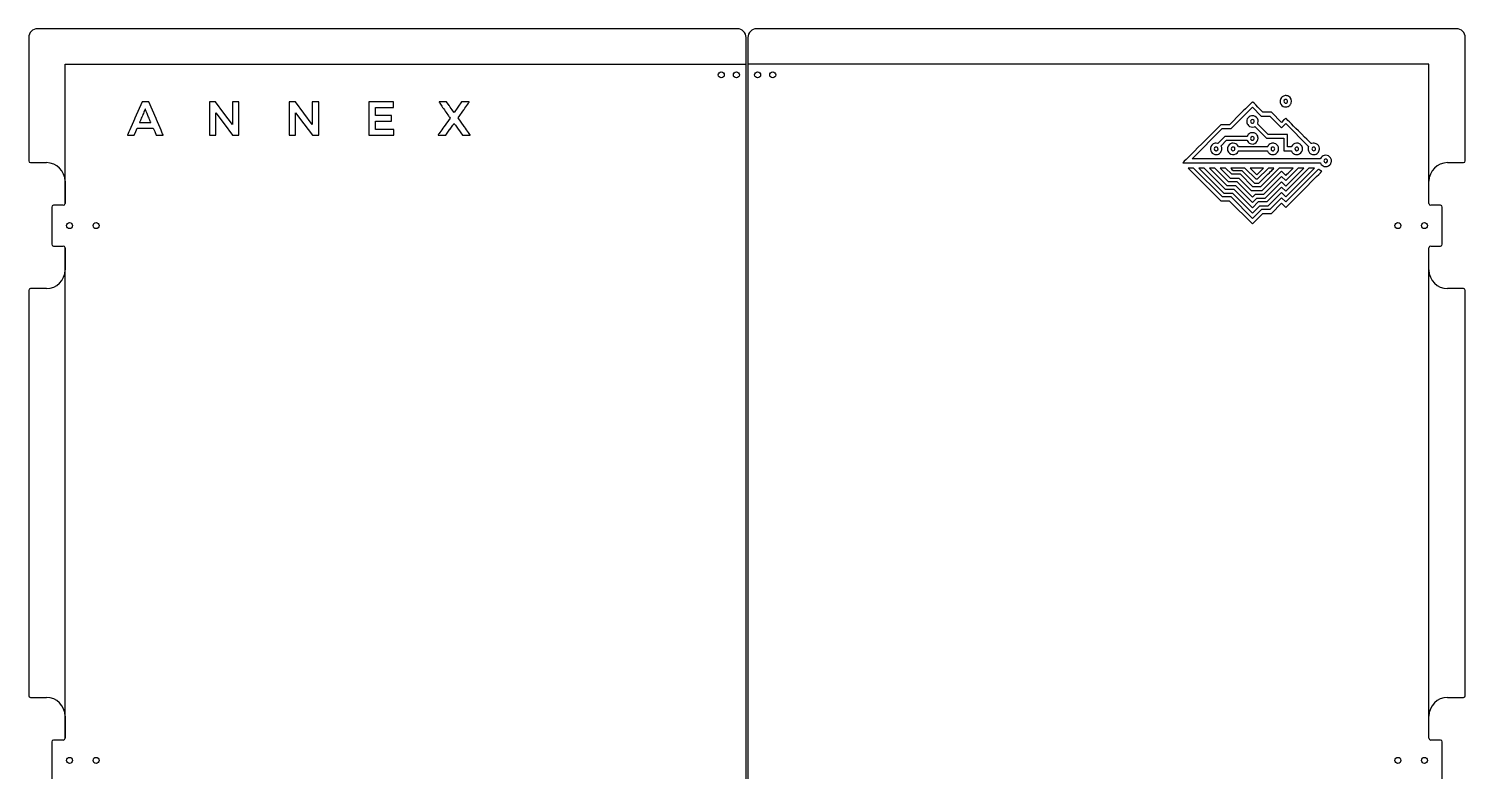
# Model space of a CAD drawing. Extents: x -202 to 608, y -413 to 413.
# Drawn here: x -202 to 608, y -6 to 413 of the extents above; entities that cross this region are included whole.
import ezdxf

# ---------------------------------------------------------------- set-up
doc = ezdxf.new("R2010")
doc.units = 0
doc.layers.get('0').update_dxf_attribs({"linetype": 'CONTINUOUS'})

msp = doc.modelspace()

# ---------------------------------------------------------------- linework, layer by layer
at = {"color": 7, "linetype": 'CONTINUOUS'}
for p, q in [((-202.25, 407.5), (-202.25, 338)), ((197.25, 412.5), (-197.25, 412.5)), ((202.25, -407.5), (202.25, 407.5)), ((203.25, 407.5), (203.25, -407.5)), ((602.75, 412.5), (208.25, 412.5)), ((607.75, 338), (607.75, 407.5)), ((-181.75, 392.5), (202.25, 392.5)), ((-181.75, 314), (-181.75, 392.5)), ((587.25, 392.5), (203.25, 392.5)), ((587.25, 314), (587.25, 392.5)), ((-138.37, 371.29), (-142.41, 362.08)), ((-136.44, 371.27), (-138.37, 371.29)), ((-137.61, 364.77), (-137.89, 364.1)), ((-137.34, 365.39), (-137.61, 364.77)), ((-137.1, 365.96), (-137.34, 365.39)), ((-136.9, 366.44), (-137.1, 365.96)), ((-136.74, 366.82), (-136.9, 366.44)), ((-136.62, 367.07), (-136.74, 366.82)), ((-136.59, 367.15), (-136.62, 367.07)), ((-136.58, 367.18), (-136.59, 367.15)), ((-136.52, 367.18), (-136.57, 367.18)), ((-136.47, 367.11), (-136.52, 367.18)), ((-136.46, 367.09), (-136.47, 367.11)), ((-136.45, 367.06), (-136.46, 367.09)), ((-136.42, 366.98), (-136.45, 367.06)), ((-134.51, 371.24), (-136.44, 371.27)), ((-136.32, 366.75), (-136.42, 366.98)), ((-136.17, 366.39), (-136.32, 366.75)), ((-135.99, 365.93), (-136.17, 366.39)), ((-135.76, 365.39), (-135.99, 365.93)), ((-135.51, 364.78), (-135.76, 365.39)), ((-135.22, 364.1), (-135.51, 364.78)), ((-130.46, 361.89), (-134.51, 371.24)), ((-100.4, 371.29), (-100.4, 352.5)), ((-96.91, 371.29), (-100.4, 371.29)), ((-92.15, 364.92), (-96.91, 371.29)), ((-96.77, 358.83), (-96.74, 365.17)), ((-96.74, 365.17), (-92.02, 358.83)), ((-87.39, 358.56), (-92.15, 364.92)), ((-87.36, 364.92), (-87.39, 358.56)), ((-87.35, 371.29), (-87.36, 364.92)), ((-83.73, 371.29), (-87.35, 371.29)), ((-83.73, 352.5), (-83.73, 371.29)), ((-55.42, 371.29), (-55.42, 352.5)), ((-51.92, 371.29), (-55.42, 371.29)), ((-47.17, 364.93), (-51.92, 371.29)), ((-51.79, 358.84), (-51.76, 365.17)), ((-51.76, 365.17), (-47.04, 358.84)), ((-42.41, 358.56), (-47.17, 364.93)), ((-42.39, 364.93), (-42.41, 358.56)), ((-42.37, 371.29), (-42.39, 364.93)), ((-38.75, 371.29), (-42.37, 371.29)), ((-38.75, 352.5), (-38.75, 371.29)), ((-10.44, 371.29), (-10.44, 352.5)), ((3.41, 371.29), (-10.44, 371.29)), ((-6.74, 368.11), (3.41, 368.11)), ((-6.74, 363.52), (-6.74, 368.11)), ((3.41, 368.11), (3.41, 371.29)), ((29.17, 371.23), (29.09, 371.18)), ((29.1, 371.17), (29.11, 371.15)), ((29.11, 371.15), (29.16, 371.08)), ((29.16, 371.08), (29.31, 370.84)), ((29.48, 371.26), (29.17, 371.23)), ((29.31, 370.84), (29.56, 370.48)), ((30.13, 371.28), (29.48, 371.26)), ((29.56, 370.48), (29.87, 370.02)), ((29.87, 370.02), (30.25, 369.47)), ((30.93, 371.29), (30.13, 371.28)), ((30.25, 369.47), (30.68, 368.84)), ((30.68, 368.84), (31.14, 368.17)), ((33.35, 371.29), (30.93, 371.29)), ((31.14, 368.17), (31.63, 367.46)), ((31.63, 367.46), (32.13, 366.73)), ((32.13, 366.73), (32.63, 366.01)), ((32.63, 366.01), (33.11, 365.3)), ((33.11, 365.3), (33.58, 364.63)), ((34.8, 369.2), (33.35, 371.29)), ((33.58, 364.63), (34, 364.02)), ((34.96, 368.98), (34.8, 369.2)), ((35.42, 368.31), (34.96, 368.98)), ((36.03, 367.45), (35.42, 368.31)), ((36.55, 366.7), (36.03, 367.45)), ((36.83, 366.3), (36.55, 366.7)), ((36.92, 366.17), (36.83, 366.3)), ((37.59, 365.22), (36.92, 366.17)), ((39.7, 368.25), (37.59, 365.22)), ((41.81, 371.28), (39.7, 368.25)), ((39.94, 362.3), (43.06, 366.74)), ((44, 371.29), (41.81, 371.28)), ((43.06, 366.74), (43.21, 366.97)), ((43.21, 366.97), (43.69, 367.64)), ((43.69, 367.64), (44.27, 368.48)), ((44.21, 371.29), (44, 371.29)), ((44.85, 371.28), (44.21, 371.29)), ((44.27, 368.48), (44.8, 369.24)), ((44.8, 369.24), (45.26, 369.9)), ((45.54, 371.27), (44.85, 371.28)), ((45.26, 369.9), (45.65, 370.45)), ((46.01, 371.26), (45.54, 371.27)), ((45.65, 370.45), (45.93, 370.87)), ((45.93, 370.87), (46.12, 371.14)), ((46.18, 371.25), (46.01, 371.26)), ((46.12, 371.14), (46.18, 371.22)), ((46.18, 371.22), (46.18, 371.25)), ((481.24, 364.83), (474.75, 358.34)), ((475.66, 356.17), (487.75, 368.26)), ((487.75, 368.26), (492.74, 363.28)), ((493.68, 365.41), (490.73, 368.37)), ((498.48, 365.41), (493.68, 365.41)), ((504.17, 359.73), (498.48, 365.41)), ((-144.67, 356.91), (-145.28, 355.52)), ((-143.98, 358.49), (-144.67, 356.91)), ((-143.22, 360.22), (-143.98, 358.49)), ((-142.61, 361.61), (-143.22, 360.22)), ((-142.41, 362.08), (-142.61, 361.61)), ((-141.93, 354.48), (-141.1, 356.47)), ((-141.1, 356.47), (-136.57, 356.45)), ((-139.7, 359.78), (-139.73, 359.71)), ((-139.73, 359.71), (-139.73, 359.68)), ((-139.73, 359.68), (-139.48, 359.67)), ((-139.6, 360.02), (-139.7, 359.78)), ((-139.45, 360.39), (-139.6, 360.02)), ((-139.48, 359.67), (-138.8, 359.66)), ((-139.25, 360.86), (-139.45, 360.39)), ((-139.02, 361.42), (-139.25, 360.86)), ((-138.76, 362.05), (-139.02, 361.42)), ((-138.8, 359.66), (-137.79, 359.65)), ((-138.48, 362.72), (-138.76, 362.05)), ((-138.18, 363.41), (-138.48, 362.72)), ((-137.89, 364.1), (-138.18, 363.41)), ((-137.79, 359.65), (-136.86, 359.64)), ((-136.86, 359.64), (-136.34, 359.64)), ((-136.57, 356.45), (-132.03, 356.42)), ((-136.34, 359.64), (-135.69, 359.65)), ((-135.69, 359.65), (-134.99, 359.65)), ((-135, 363.57), (-135.22, 364.1)), ((-134.63, 362.68), (-135, 363.57)), ((-134.99, 359.65), (-134.44, 359.66)), ((-134.35, 362.01), (-134.63, 362.68)), ((-134.44, 359.66), (-134.02, 359.67)), ((-134.1, 361.4), (-134.35, 362.01)), ((-133.88, 360.87), (-134.1, 361.4)), ((-134.02, 359.67), (-133.73, 359.68)), ((-133.69, 360.42), (-133.88, 360.87)), ((-133.73, 359.68), (-133.53, 359.7)), ((-133.54, 360.08), (-133.69, 360.42)), ((-133.45, 359.85), (-133.54, 360.08)), ((-133.53, 359.7), (-133.43, 359.73)), ((-133.42, 359.77), (-133.45, 359.85)), ((-133.43, 359.73), (-133.41, 359.75)), ((-133.41, 359.76), (-133.42, 359.77)), ((-132.03, 356.42), (-131.21, 354.48)), ((-130.26, 361.42), (-130.46, 361.89)), ((-129.65, 360.01), (-130.26, 361.42)), ((-128.89, 358.26), (-129.65, 360.01)), ((-128.21, 356.67), (-128.89, 358.26)), ((-127.61, 355.28), (-128.21, 356.67)), ((-96.78, 352.5), (-96.77, 358.83)), ((-92.02, 358.83), (-87.3, 352.51)), ((-51.8, 352.5), (-51.79, 358.84)), ((-47.04, 358.84), (-42.32, 352.51)), ((2.35, 363.52), (-6.74, 363.52)), ((-6.74, 360.35), (2.35, 360.35)), ((-6.74, 355.68), (-6.74, 360.35)), ((2.35, 360.35), (2.35, 363.52)), ((31.31, 356.43), (30.68, 355.54)), ((31.81, 357.15), (31.31, 356.43)), ((31.98, 357.39), (31.81, 357.15)), ((35.32, 362.14), (31.98, 357.39)), ((34, 364.02), (34.38, 363.48)), ((34.38, 363.48), (34.7, 363.02)), ((34.7, 363.02), (34.88, 362.76)), ((34.88, 362.76), (34.94, 362.68)), ((34.94, 362.68), (35.32, 362.14)), ((35.36, 355.97), (35.71, 356.47)), ((35.71, 356.47), (36.16, 357.08)), ((36.16, 357.08), (36.56, 357.64)), ((36.56, 357.64), (36.91, 358.12)), ((36.91, 358.12), (37.21, 358.51)), ((37.21, 358.51), (37.43, 358.81)), ((37.43, 358.81), (37.58, 358.99)), ((37.58, 358.99), (37.63, 359.04)), ((37.63, 359.04), (37.64, 359.04)), ((37.64, 359.04), (37.69, 358.97)), ((37.69, 358.97), (37.84, 358.76)), ((37.84, 358.76), (38.06, 358.46)), ((38.06, 358.46), (38.35, 358.05)), ((38.35, 358.05), (38.7, 357.56)), ((38.7, 357.56), (39.1, 357.01)), ((39.1, 357.01), (39.54, 356.4)), ((43.32, 357.45), (39.94, 362.3)), ((43.49, 357.2), (43.32, 357.45)), ((44, 356.47), (43.49, 357.2)), ((44.64, 355.56), (44, 356.47)), ((469.89, 358.34), (459.19, 347.66)), ((474.75, 358.34), (469.89, 358.34)), ((488.87, 357.24), (489.13, 357.33)), ((489.13, 357.33), (495.68, 350.78)), ((490.66, 358.88), (490.73, 359.04)), ((496.59, 352.95), (490.66, 358.88)), ((492.74, 363.28), (497.53, 363.28)), ((497.53, 363.28), (504.17, 356.64)), ((505.33, 360.89), (504.17, 359.73)), ((504.17, 356.64), (505.34, 357.82)), ((505.34, 357.82), (506.53, 359)), ((506.53, 359), (519.4, 346.15)), ((-146.5, 352.67), (-146.51, 352.62)), ((-146.51, 352.62), (-146.49, 352.58)), ((-146.49, 352.71), (-146.5, 352.69)), ((-146.5, 352.69), (-146.5, 352.67)), ((-146.41, 352.91), (-146.49, 352.71)), ((-146.49, 352.58), (-146.43, 352.55)), ((-146.43, 352.55), (-146.29, 352.52)), ((-146.16, 353.48), (-146.41, 352.91)), ((-146.29, 352.52), (-146.07, 352.51)), ((-145.78, 354.36), (-146.16, 353.48)), ((-146.07, 352.51), (-145.73, 352.5)), ((-145.28, 355.52), (-145.78, 354.36)), ((-145.73, 352.5), (-145.27, 352.5)), ((-145.27, 352.5), (-144.8, 352.5)), ((-144.8, 352.5), (-142.75, 352.5)), ((-142.75, 352.5), (-141.93, 354.48)), ((-131.21, 354.48), (-130.4, 352.54)), ((-130.4, 352.54), (-128.41, 352.52)), ((-128.41, 352.52), (-128.22, 352.52)), ((-128.22, 352.52), (-127.64, 352.51)), ((-127.64, 352.51), (-127, 352.51)), ((-127.11, 354.14), (-127.61, 355.28)), ((-126.74, 353.27), (-127.11, 354.14)), ((-127, 352.51), (-126.57, 352.51)), ((-126.5, 352.71), (-126.74, 353.27)), ((-126.57, 352.51), (-126.42, 352.52)), ((-126.42, 352.57), (-126.5, 352.71)), ((-126.42, 352.52), (-126.42, 352.57)), ((-100.4, 352.5), (-96.78, 352.5)), ((-87.3, 352.51), (-85.51, 352.5)), ((-85.51, 352.5), (-83.73, 352.5)), ((-55.42, 352.5), (-51.8, 352.5)), ((-42.32, 352.51), (-40.53, 352.5)), ((-40.53, 352.5), (-38.75, 352.5)), ((-10.44, 352.5), (3.67, 352.5)), ((3.67, 355.68), (-6.74, 355.68)), ((3.67, 352.5), (3.67, 355.68)), ((28.7, 352.68), (28.63, 352.6)), ((28.63, 352.6), (28.63, 352.56)), ((28.63, 352.56), (28.8, 352.54)), ((28.89, 352.97), (28.7, 352.68)), ((28.8, 352.54), (29.26, 352.52)), ((29.2, 353.42), (28.89, 352.97)), ((29.61, 354.01), (29.2, 353.42)), ((29.26, 352.52), (29.94, 352.51)), ((30.11, 354.72), (29.61, 354.01)), ((29.94, 352.51), (30.56, 352.5)), ((30.68, 355.54), (30.11, 354.72)), ((30.56, 352.5), (32.91, 352.5)), ((32.91, 352.5), (35.24, 355.81)), ((35.24, 355.81), (35.36, 355.97)), ((39.54, 356.4), (39.89, 355.91)), ((39.89, 355.91), (40.01, 355.75)), ((40.01, 355.75), (42.33, 352.5)), ((42.33, 352.5), (44.73, 352.5)), ((45.21, 354.74), (44.64, 355.56)), ((44.73, 352.5), (45.37, 352.51)), ((45.71, 354.01), (45.21, 354.74)), ((45.37, 352.51), (46.06, 352.52)), ((46.13, 353.41), (45.71, 354.01)), ((46.06, 352.52), (46.54, 352.53)), ((46.44, 352.95), (46.13, 353.41)), ((46.64, 352.66), (46.44, 352.95)), ((46.54, 352.53), (46.71, 352.55)), ((46.71, 352.58), (46.64, 352.66)), ((46.71, 352.55), (46.71, 352.58)), ((453.68, 339.09), (470.76, 356.17)), ((472.19, 351.76), (468.27, 347.84)), ((470.02, 346.51), (473.14, 349.63)), ((470.76, 356.17), (475.66, 356.17)), ((478.45, 351.77), (472.19, 351.76)), ((473.14, 349.63), (478.92, 349.62)), ((484.71, 351.78), (478.45, 351.77)), ((478.92, 349.62), (484.71, 349.61)), ((484.8, 351.99), (484.71, 351.78)), ((484.71, 349.61), (484.8, 349.4)), ((495.68, 350.78), (505.43, 350.78)), ((507.56, 352.95), (496.59, 352.95)), ((505.43, 350.78), (505.43, 343.68)), ((507.56, 345.85), (507.56, 352.95)), ((468.27, 347.84), (468.06, 347.89)), ((470.13, 346.29), (470.02, 346.51)), ((479.79, 343.45), (479.89, 343.68)), ((479.89, 343.68), (496.25, 343.68)), ((496.24, 345.85), (488.06, 345.85)), ((496.34, 346.08), (496.24, 345.85)), ((496.25, 343.68), (496.33, 343.48)), ((505.43, 343.68), (509.72, 343.68)), ((509.71, 345.85), (507.56, 345.85)), ((509.85, 346.16), (509.71, 345.85)), ((509.72, 343.68), (509.78, 343.53)), ((519.4, 346.15), (519.36, 346.04)), ((-201.25, 337), (-192.25, 337)), ((451.44, 333.95), (469.85, 315.54)), ((454.52, 333.95), (451.44, 333.95)), ((526.04, 339.09), (453.68, 339.09)), ((470.79, 317.67), (454.52, 333.95)), ((460.54, 333.95), (457.46, 333.95)), ((457.46, 333.95), (471.63, 319.77)), ((472.54, 321.94), (460.54, 333.95)), ((466.56, 333.95), (463.48, 333.95)), ((463.48, 333.95), (473.38, 324.04)), ((474.33, 326.18), (466.56, 333.95)), ((472.54, 333.95), (471.03, 333.95)), ((476.04, 330.45), (472.54, 333.95)), ((476.21, 333.22), (476.88, 332.55)), ((476.88, 332.55), (481.78, 332.55)), ((483.43, 333.95), (479.48, 333.95)), ((481.78, 332.55), (488.89, 325.44)), ((489.76, 327.61), (483.43, 333.95)), ((487.26, 336.92), (526.04, 336.92)), ((490.13, 330.18), (493.89, 333.95)), ((493.89, 333.95), (490.15, 333.95)), ((496.83, 333.95), (490.5, 327.61)), ((502.85, 333.95), (492.25, 323.34)), ((493.23, 321.24), (504.17, 332.18)), ((498.34, 333.95), (496.83, 333.95)), ((510.66, 333.95), (502.85, 333.95)), ((504.17, 332.18), (505.33, 331.01)), ((513.6, 333.95), (506.53, 326.88)), ((506.55, 323.82), (516.68, 333.95)), ((519.62, 333.95), (506.55, 320.88)), ((508.61, 331.9), (510.66, 333.95)), ((516.68, 333.95), (513.6, 333.95)), ((514.61, 325.86), (522.68, 333.93)), ((525.02, 333.32), (515.78, 324.1)), ((521.15, 333.94), (519.62, 333.95)), ((522.68, 333.93), (521.15, 333.94)), ((525.19, 333.18), (525.02, 333.32)), ((526.16, 339.35), (526.04, 339.09)), ((526.04, 336.92), (526.16, 336.66)), ((597.75, 337), (606.75, 337)), ((-181.75, 326.5), (-181.75, 314)), ((472.33, 331.08), (475.13, 328.28)), ((473.38, 324.04), (478.25, 324.04)), ((479.19, 326.18), (474.33, 326.18)), ((475.13, 328.28), (480.03, 328.28)), ((480.94, 330.45), (476.04, 330.45)), ((478.25, 324.04), (487.75, 314.54)), ((487.75, 317.62), (479.19, 326.18)), ((480.03, 328.28), (487.07, 321.24)), ((488.05, 323.34), (480.94, 330.45)), ((488.27, 332.04), (490.13, 330.18)), ((488.89, 325.44), (491.41, 325.44)), ((490.5, 327.61), (489.76, 327.61)), ((491.41, 325.44), (495.64, 329.67)), ((504.17, 329.24), (494.03, 319.11)), ((494.94, 316.94), (504.18, 326.18)), ((506.53, 326.88), (504.17, 329.24)), ((504.18, 326.18), (506.55, 323.82)), ((515.78, 324.1), (506.53, 314.87)), ((506.54, 317.8), (514.61, 325.86)), ((587.25, 314), (587.25, 326.5)), ((475.66, 317.67), (470.79, 317.67)), ((471.63, 319.77), (476.5, 319.77)), ((477.41, 321.94), (472.54, 321.94)), ((487.75, 305.58), (475.66, 317.67)), ((476.5, 319.77), (487.75, 308.52)), ((487.75, 311.6), (477.41, 321.94)), ((487.07, 321.24), (493.23, 321.24)), ((489.24, 319.11), (487.75, 317.62)), ((487.75, 314.54), (490.15, 316.94)), ((492.25, 323.34), (488.05, 323.34)), ((494.03, 319.11), (489.24, 319.11)), ((490.15, 316.94), (494.94, 316.94)), ((504.18, 323.24), (495.78, 314.84)), ((496.69, 312.7), (504.17, 320.18)), ((504.17, 317.24), (497.53, 310.6)), ((504.17, 320.18), (506.54, 317.8)), ((506.53, 314.87), (504.17, 317.24)), ((506.55, 320.88), (504.18, 323.24)), ((506.53, 311.8), (516.72, 321.96)), ((-189.25, 312), (-189.25, 291)), ((-182.75, 313), (-188.25, 313)), ((469.85, 315.54), (474.71, 315.54)), ((474.71, 315.54), (487.75, 302.5)), ((490.99, 314.84), (487.75, 311.6)), ((487.75, 308.52), (491.93, 312.7)), ((492.77, 310.6), (487.75, 305.58)), ((487.75, 302.5), (493.68, 308.43)), ((495.78, 314.84), (490.99, 314.84)), ((491.93, 312.7), (496.69, 312.7)), ((497.53, 310.6), (492.77, 310.6)), ((493.68, 308.43), (498.44, 308.43)), ((498.44, 308.43), (504.17, 314.15)), ((504.17, 314.15), (505.34, 312.98)), ((505.34, 312.98), (506.53, 311.8)), ((593.75, 313), (588.25, 313)), ((594.75, 291), (594.75, 312)), ((-188.25, 290), (-182.75, 290)), ((-181.75, 12.5), (-181.75, 289)), ((-181.75, 289), (-181.75, 276.5)), ((587.25, 12.5), (587.25, 289)), ((587.25, 276.5), (587.25, 289)), ((588.25, 290), (593.75, 290)), ((-202.25, 265), (-202.25, 36.5)), ((-192.25, 266), (-201.25, 266)), ((606.75, 266), (597.75, 266)), ((607.75, 36.5), (607.75, 265)), ((-201.25, 35.5), (-192.25, 35.5)), ((597.75, 35.5), (606.75, 35.5)), ((-181.75, 25), (-181.75, 12.5)), ((587.25, 12.5), (587.25, 25)), ((-189.25, 10.5), (-189.25, -10.5)), ((-182.75, 11.5), (-188.25, 11.5)), ((593.75, 11.5), (588.25, 11.5)), ((594.75, -10.5), (594.75, 10.5))]:
    msp.add_line(p, q, dxfattribs=at)
for centre in [(188.25, 386.5), (196.75, 386.5), (208.75, 386.5), (217.25, 386.5), (-179.25, 301.5), (-164.25, 301.5), (569.75, 301.5), (584.75, 301.5), (-179.25, 0), (-164.25, 0), (569.75, 0), (584.75, 0)]:
    msp.add_circle(centre, 1.7, dxfattribs=at)
for centre, radius, start, end in [((-197.25, 407.5), 5, 90, 180), ((197.25, 407.5), 5, 0, 90), ((208.25, 407.5), 5, 90, 180), ((602.75, 407.5), 5, 0, 90), ((-201.25, 338), 1, 180, 270), ((-192.25, 326.5), 10.5, 0, 90), ((597.75, 326.5), 10.5, 90, 180), ((606.75, 338), 1, 270, 0), ((-188.25, 312), 1, 90, 180), ((-182.75, 314), 1, 270, 0), ((588.25, 314), 1, 180, 270), ((593.75, 312), 1, 0, 90), ((-188.25, 291), 1, 180, 270), ((-182.75, 289), 1, 0, 90), ((588.25, 289), 1, 90, 180), ((593.75, 291), 1, 270, 0), ((-192.25, 276.5), 10.5, 270, 0), ((597.75, 276.5), 10.5, 180, 270), ((-201.25, 265), 1, 90, 180), ((606.75, 265), 1, 0, 90), ((-201.25, 36.5), 1, 180, 270), ((-192.25, 25), 10.5, 0, 90), ((597.75, 25), 10.5, 90, 180), ((606.75, 36.5), 1, 270, 0), ((-188.25, 10.5), 1, 90, 180), ((-182.75, 12.5), 1, 270, 0), ((588.25, 12.5), 1, 180, 270), ((593.75, 10.5), 1, 0, 90)]:
    msp.add_arc(centre, radius, start, end, dxfattribs=at)
for points in [[(504.5, 374.09), (503.91, 373.62), (503.48, 372.88), (503.36, 372.12)], [(506.28, 374.81), (505.54, 374.72), (505.04, 374.52), (504.5, 374.09)], [(506.95, 372.56), (506.71, 372.66), (506.43, 372.68), (506.21, 372.59)], [(508.04, 374.44), (507.53, 374.72), (506.81, 374.87), (506.28, 374.81)], [(509.6, 370.62), (510.07, 372.11), (509.42, 373.7), (508.04, 374.44)], [(487.75, 371.33), (487.74, 371.33), (484.81, 368.4), (481.24, 364.83)], [(490.73, 368.37), (489.1, 370), (487.76, 371.33), (487.75, 371.33)], [(503.36, 372.12), (503.29, 371.71), (503.33, 371.07), (503.44, 370.68)], [(503.44, 370.68), (503.79, 369.54), (504.71, 368.69), (505.89, 368.44)], [(506.21, 372.59), (505.29, 372.27), (505.24, 371.04), (506.12, 370.63)], [(505.89, 368.44), (506.21, 368.37), (506.86, 368.37), (507.2, 368.44)], [(506.12, 370.63), (506.52, 370.45), (507.01, 370.55), (507.3, 370.88)], [(507.3, 370.88), (507.79, 371.42), (507.61, 372.26), (506.95, 372.56)], [(507.2, 368.44), (507.79, 368.57), (508.35, 368.86), (508.79, 369.3)], [(508.79, 369.3), (509.2, 369.7), (509.44, 370.09), (509.6, 370.62)], [(484.86, 361.68), (484.61, 361.18), (484.55, 360.91), (484.55, 360.27)], [(484.55, 360.27), (484.55, 359.64), (484.61, 359.37), (484.85, 358.87)], [(484.85, 358.87), (485.02, 358.51), (485.15, 358.32), (485.43, 358.02)], [(487.26, 363.45), (486.23, 363.29), (485.32, 362.62), (484.86, 361.68)], [(485.43, 358.02), (486.29, 357.12), (487.66, 356.8), (488.87, 357.24)], [(486.71, 360.34), (486.68, 359.99), (486.77, 359.78), (487.01, 359.53)], [(488.18, 361.22), (487.52, 361.51), (486.76, 361.06), (486.71, 360.34)], [(487.01, 359.53), (487.24, 359.31), (487.45, 359.22), (487.75, 359.22)], [(488.53, 363.39), (488.21, 363.47), (487.59, 363.5), (487.26, 363.45)], [(487.75, 359.22), (488.31, 359.22), (488.75, 359.63), (488.79, 360.2)], [(488.79, 360.2), (488.82, 360.62), (488.57, 361.05), (488.18, 361.22)], [(490.89, 360.97), (490.58, 362.2), (489.72, 363.08), (488.53, 363.39)], [(490.73, 359.04), (490.77, 359.13), (490.83, 359.33), (490.88, 359.5)], [(490.88, 359.5), (490.97, 359.88), (490.98, 360.62), (490.89, 360.97)], [(506.53, 362.05), (506.51, 362.05), (505.97, 361.53), (505.33, 360.89)], [(513.74, 354.87), (509.79, 358.82), (506.55, 362.05), (506.53, 362.05)], [(486.3, 353.57), (485.67, 353.26), (485.07, 352.63), (484.8, 351.99)], [(484.8, 349.4), (485.09, 348.72), (485.69, 348.1), (486.39, 347.78)], [(487.12, 353.86), (486.88, 353.81), (486.53, 353.69), (486.3, 353.57)], [(486.76, 351.04), (486.52, 350.36), (487.04, 349.64), (487.75, 349.65)], [(486.97, 351.38), (486.88, 351.28), (486.79, 351.13), (486.76, 351.04)], [(488.18, 351.65), (487.73, 351.84), (487.3, 351.75), (486.97, 351.38)], [(487.84, 353.88), (487.53, 353.89), (487.21, 353.88), (487.12, 353.86)], [(487.75, 349.65), (488.06, 349.65), (488.3, 349.76), (488.52, 350)], [(488.7, 353.77), (488.43, 353.86), (488.34, 353.87), (487.84, 353.88)], [(488.74, 351.04), (488.67, 351.26), (488.39, 351.56), (488.18, 351.65)], [(488.52, 350), (488.79, 350.3), (488.87, 350.67), (488.74, 351.04)], [(490.06, 352.93), (489.67, 353.34), (489.26, 353.59), (488.7, 353.77)], [(489.11, 347.78), (490.29, 348.32), (491.03, 349.55), (490.96, 350.85)], [(490.96, 350.85), (490.91, 351.66), (490.62, 352.35), (490.06, 352.93)], [(520.99, 347.71), (520.94, 347.7), (519.18, 349.44), (513.74, 354.87)], [(459.19, 347.66), (453.31, 341.78), (448.49, 336.96), (448.49, 336.95)], [(464.09, 345.08), (463.99, 344.07), (464.36, 343.09), (465.1, 342.41)], [(466.64, 347.92), (465.25, 347.63), (464.23, 346.5), (464.09, 345.08)], [(465.1, 342.41), (465.51, 342.03), (465.98, 341.78), (466.53, 341.64)], [(466.83, 345.7), (466.46, 345.52), (466.25, 345.19), (466.25, 344.78)], [(466.25, 344.78), (466.25, 344.36), (466.46, 344.03), (466.84, 343.82)], [(466.53, 341.64), (466.96, 341.54), (467.62, 341.53), (468.06, 341.64)], [(468.06, 347.89), (467.71, 347.99), (467.04, 348), (466.64, 347.92)], [(467.29, 345.81), (467.08, 345.81), (467.01, 345.8), (466.83, 345.7)], [(466.84, 343.82), (466.98, 343.75), (467.06, 343.73), (467.29, 343.73)], [(467.69, 345.74), (467.59, 345.79), (467.46, 345.81), (467.29, 345.81)], [(467.29, 343.73), (467.53, 343.73), (467.6, 343.75), (467.75, 343.82)], [(468.23, 345.23), (468.1, 345.48), (467.95, 345.62), (467.69, 345.74)], [(467.75, 343.82), (468.12, 344.02), (468.34, 344.37), (468.34, 344.77)], [(468.06, 341.64), (468.84, 341.84), (469.52, 342.31), (469.97, 342.98)], [(468.34, 344.77), (468.34, 344.96), (468.32, 345.04), (468.23, 345.23)], [(469.97, 342.98), (470.33, 343.52), (470.5, 344.08), (470.5, 344.78)], [(470.5, 344.78), (470.5, 345.35), (470.39, 345.81), (470.13, 346.29)], [(473.7, 345.37), (473.61, 344.92), (473.64, 344.29), (473.76, 343.87)], [(476.17, 347.92), (474.92, 347.64), (473.93, 346.63), (473.7, 345.37)], [(473.76, 343.87), (474.14, 342.62), (475.16, 341.75), (476.47, 341.57)], [(476, 345.36), (475.78, 345.07), (475.75, 344.66), (475.92, 344.31)], [(475.92, 344.31), (476.25, 343.66), (477.08, 343.52), (477.59, 344.03)], [(476.87, 345.81), (476.49, 345.81), (476.25, 345.68), (476, 345.36)], [(477.75, 347.86), (477.33, 347.99), (476.61, 348.01), (476.17, 347.92)], [(476.47, 341.57), (477.84, 341.39), (479.24, 342.18), (479.79, 343.45)], [(477.31, 345.71), (477.14, 345.79), (477.06, 345.81), (476.87, 345.81)], [(477.89, 344.76), (477.9, 345.2), (477.7, 345.51), (477.31, 345.71)], [(477.59, 344.03), (477.81, 344.24), (477.89, 344.45), (477.89, 344.76)], [(479.73, 346.21), (479.33, 347.02), (478.64, 347.6), (477.75, 347.86)], [(479.88, 345.89), (479.88, 345.91), (479.81, 346.05), (479.73, 346.21)], [(488.06, 345.85), (482.02, 345.85), (479.88, 345.86), (479.88, 345.89)], [(486.39, 347.78), (486.91, 347.53), (487.49, 347.44), (488.07, 347.5)], [(488.07, 347.5), (488.49, 347.54), (488.74, 347.61), (489.11, 347.78)], [(496.33, 343.48), (496.51, 343.03), (496.97, 342.46), (497.4, 342.15)], [(498.38, 347.87), (497.45, 347.58), (496.72, 346.94), (496.34, 346.08)], [(497.4, 342.15), (497.68, 341.95), (498.13, 341.74), (498.48, 341.64)], [(498.82, 345.7), (498.45, 345.52), (498.24, 345.19), (498.24, 344.78)], [(498.24, 344.78), (498.24, 344.36), (498.45, 344.03), (498.83, 343.82)], [(499.27, 347.96), (498.74, 347.96), (498.66, 347.95), (498.38, 347.87)], [(498.48, 341.64), (498.89, 341.54), (499.62, 341.54), (500.05, 341.64)], [(499.71, 345.73), (499.43, 345.85), (499.1, 345.85), (498.82, 345.7)], [(498.83, 343.82), (498.97, 343.75), (499.05, 343.73), (499.28, 343.73)], [(500.12, 347.88), (499.88, 347.95), (499.77, 347.96), (499.27, 347.96)], [(499.28, 343.73), (499.52, 343.73), (499.59, 343.75), (499.74, 343.82)], [(500.24, 345.19), (500.13, 345.43), (499.94, 345.62), (499.71, 345.73)], [(499.74, 343.82), (500.25, 344.09), (500.47, 344.69), (500.24, 345.19)], [(500.05, 341.64), (500.39, 341.72), (500.85, 341.93), (501.1, 342.1)], [(502.38, 345.65), (502.05, 346.76), (501.23, 347.56), (500.12, 347.88)], [(501.1, 342.1), (501.77, 342.56), (502.27, 343.33), (502.44, 344.13)], [(502.44, 344.13), (502.52, 344.5), (502.49, 345.31), (502.38, 345.65)], [(509.78, 343.53), (509.95, 343.07), (510.43, 342.47), (510.87, 342.15)], [(512.58, 347.97), (511.39, 347.92), (510.34, 347.23), (509.85, 346.16)], [(510.87, 342.15), (511.15, 341.95), (511.61, 341.74), (511.95, 341.64)], [(511.74, 345.05), (511.6, 344.58), (511.84, 344.07), (512.3, 343.82)], [(513.18, 345.73), (512.62, 345.99), (511.91, 345.66), (511.74, 345.05)], [(511.95, 341.64), (512.36, 341.54), (513.09, 341.53), (513.53, 341.64)], [(512.3, 343.82), (512.45, 343.75), (512.52, 343.73), (512.76, 343.73)], [(514.37, 347.56), (513.81, 347.88), (513.27, 348), (512.58, 347.97)], [(512.76, 343.73), (513.07, 343.73), (513.22, 343.79), (513.46, 344)], [(513.46, 344), (514.02, 344.49), (513.87, 345.41), (513.18, 345.73)], [(513.53, 341.64), (514.72, 341.94), (515.66, 342.91), (515.9, 344.1)], [(515.52, 346.44), (515.32, 346.77), (514.72, 347.36), (514.37, 347.56)], [(515.9, 345.42), (515.83, 345.76), (515.69, 346.14), (515.52, 346.44)], [(515.9, 344.1), (515.98, 344.45), (515.98, 345.07), (515.9, 345.42)], [(519.23, 345.65), (519.11, 345.27), (519.08, 344.56), (519.16, 344.14)], [(519.16, 344.14), (519.29, 343.52), (519.57, 342.98), (520, 342.54)], [(519.36, 346.04), (519.33, 345.98), (519.27, 345.81), (519.23, 345.65)], [(520, 342.54), (520.46, 342.07), (520.95, 341.79), (521.55, 341.64)], [(521.3, 347.82), (521.16, 347.77), (521.02, 347.72), (520.99, 347.71)], [(521.58, 345.51), (521.17, 345.1), (521.16, 344.45), (521.57, 344.04)], [(523.74, 347.66), (523.03, 348.02), (522.05, 348.08), (521.3, 347.82)], [(521.55, 341.64), (521.98, 341.53), (522.71, 341.54), (523.12, 341.64)], [(521.57, 344.04), (522, 343.62), (522.61, 343.61), (523.04, 344.02)], [(522.33, 345.81), (521.98, 345.81), (521.81, 345.74), (521.58, 345.51)], [(522.78, 345.7), (522.6, 345.8), (522.53, 345.81), (522.33, 345.81)], [(523.04, 344.02), (523.57, 344.52), (523.44, 345.37), (522.78, 345.7)], [(523.12, 341.64), (523.46, 341.74), (523.92, 341.95), (524.2, 342.15)], [(525.52, 345.13), (525.38, 346.25), (524.74, 347.16), (523.74, 347.66)], [(524.2, 342.15), (524.45, 342.33), (524.82, 342.71), (524.99, 342.95)], [(524.99, 342.95), (525.4, 343.56), (525.6, 344.39), (525.52, 345.13)], [(528.28, 341.13), (527.32, 340.87), (526.57, 340.24), (526.16, 339.35)], [(529.89, 341.13), (529.46, 341.24), (528.7, 341.24), (528.28, 341.13)], [(532.13, 339.06), (531.78, 340.08), (530.95, 340.84), (529.89, 341.13)], [(448.49, 336.95), (448.48, 336.93), (465.93, 336.92), (487.26, 336.92)], [(471.03, 333.95), (470.2, 333.95), (469.51, 333.94), (469.51, 333.92)], [(469.51, 333.92), (469.51, 333.91), (470.78, 332.63), (472.33, 331.08)], [(479.48, 333.95), (477.31, 333.95), (475.54, 333.94), (475.54, 333.92)], [(475.54, 333.92), (475.54, 333.91), (475.84, 333.59), (476.21, 333.22)], [(490.15, 333.95), (488.1, 333.95), (486.42, 333.94), (486.42, 333.92)], [(486.42, 333.92), (486.42, 333.91), (487.26, 333.06), (488.27, 332.04)], [(495.64, 329.67), (497.96, 331.99), (499.86, 333.91), (499.86, 333.92)], [(499.86, 333.92), (499.86, 333.94), (499.18, 333.95), (498.34, 333.95)], [(516.72, 321.96), (522.33, 327.56), (526.92, 332.14), (526.92, 332.16)], [(526.47, 332.39), (526.02, 332.6), (525.5, 332.92), (525.19, 333.18)], [(526.16, 336.66), (526.57, 335.78), (527.32, 335.14), (528.26, 334.89)], [(526.92, 332.16), (526.92, 332.17), (526.72, 332.27), (526.47, 332.39)], [(528.77, 339.01), (528.15, 338.78), (527.86, 338.14), (528.14, 337.57)], [(528.14, 337.57), (528.26, 337.31), (528.41, 337.16), (528.68, 337.04)], [(528.26, 334.89), (528.63, 334.79), (529.47, 334.78), (529.83, 334.87)], [(528.68, 337.04), (528.86, 336.96), (528.92, 336.95), (529.13, 336.96)], [(529.57, 338.93), (529.35, 339.05), (528.98, 339.09), (528.77, 339.01)], [(529.13, 336.96), (530.2, 337.03), (530.51, 338.42), (529.57, 338.93)], [(529.83, 334.87), (531, 335.16), (531.92, 336.07), (532.2, 337.21)], [(532.2, 337.21), (532.35, 337.82), (532.32, 338.49), (532.13, 339.06)], [(505.33, 331.01), (505.97, 330.38), (506.51, 329.85), (506.53, 329.85)], [(506.53, 329.85), (506.55, 329.85), (507.48, 330.77), (508.61, 331.9)]]:
    msp.add_open_spline(points, degree=3, dxfattribs=at)

doc.saveas('drawing.dxf')
